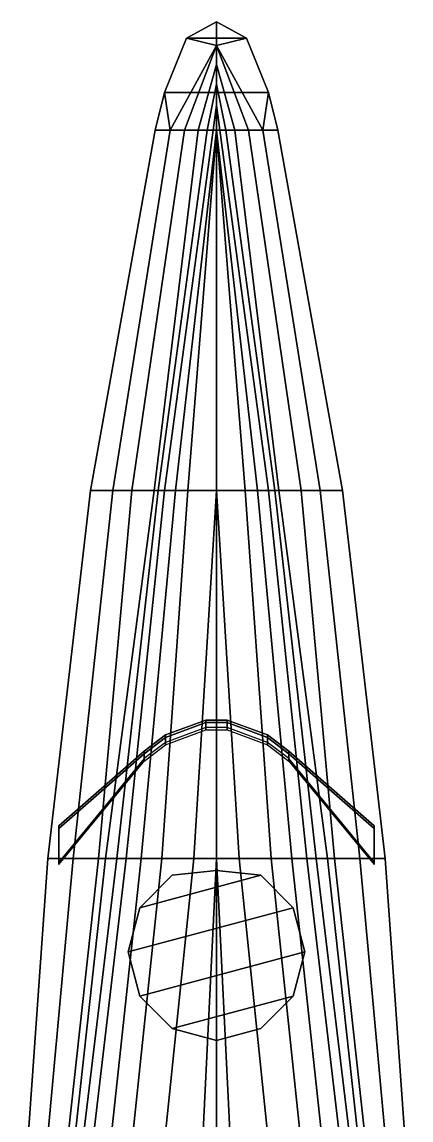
# Model space of a CAD drawing. Extents: x -9 to 9, y -98 to 98.
# Drawn here: x -7.81 to 7.81, y 54.08 to 98.11 of the extents above; entities that cross this region are included whole.
import ezdxf

# ---------------------------------------------------------------- set-up
doc = ezdxf.new("R2010")
doc.units = 0
doc.layers.get('0').update_dxf_attribs({"linetype": 'CONTINUOUS'})
doc.layers.add('SUPERSTRUCTURE', color=3, linetype='CONTINUOUS')

msp = doc.modelspace()

# ---------------------------------------------------------------- linework, layer by layer
for points in [[(1.19e-14, 97.17, 4.530000000000003), (1.19e-14, 97.17, 4.530000000000003), (-1.204999999999986, 97.46000000000002, 7.899999999999998), (1.2e-14, 98.10999999999999, 7.899999999999998)], [(1.2e-14, 98.10999999999999, 7.899999999999998), (1.20500000000001, 97.46000000000002, 7.899999999999998), (1.19e-14, 97.17, 4.530000000000003)], [(1.19e-14, 97.17, 4.530000000000003), (-1.85999999999993, 93.77, 6.459999999999999), (-2.087121223120486, 95.28, 7.899999999999998), (-1.204999999999986, 97.46000000000002, 7.899999999999998)], [(1.20500000000001, 97.46000000000002, 7.899999999999998), (2.087121223120509, 95.28, 7.899999999999998), (1.860000000000097, 93.77, 6.459999999999999), (1.19e-14, 97.17, 4.530000000000003)], [(1.63e-14, 97.16999999999997, 4.530000000000008), (1.63e-14, 97.16999999999997, 4.530000000000008), (-1.279999999999889, 93.77, 4.530000000000002), (-1.85999999999993, 93.77, 6.459999999999999)], [(1.19e-14, 97.17, 4.530000000000003), (1.18e-14, 96.4, 2.050000000000002), (-0.7299999999999349, 93.77, 2.050000000000002), (-1.279999999999889, 93.77, 4.530000000000003)], [(1.280000000000055, 93.77, 4.530000000000003), (0.7300000000001015, 93.77, 2.050000000000002), (1.18e-14, 96.4, 2.050000000000002), (1.19e-14, 97.17, 4.530000000000003)], [(1.860000000000097, 93.77, 6.459999999999999), (1.280000000000056, 93.77, 4.530000000000006), (1.19e-14, 97.17, 4.530000000000008)], [(1.18e-14, 96.4, 2.050000000000002), (1.17e-14, 95.62, -0.4499999999999976), (-0.3799999999999122, 93.77, -0.4499999999999976), (-0.7299999999999349, 93.77, 2.050000000000002)], [(0.7300000000001015, 93.77, 2.050000000000002), (0.3800000000000787, 93.77, -0.4499999999999976), (1.17e-14, 95.62, -0.4499999999999976), (1.18e-14, 96.4, 2.050000000000002)], [(1.17e-14, 95.62, -0.4499999999999976), (1.16e-14, 94.77, -3.429999999999997), (-0.1299999999999122, 93.77, -3.429999999999997), (-0.3799999999999122, 93.77, -0.4499999999999976)], [(0.3800000000000787, 93.77, -0.4499999999999976), (0.1300000000000787, 93.77, -3.429999999999997), (1.16e-14, 94.77, -3.429999999999997), (1.17e-14, 95.62, -0.4499999999999976)], [(-1.85999999999993, 93.77, 6.459999999999999), (-1.85999999999993, 93.77, 6.459999999999999), (-2.459999999999953, 93.77, 7.900000000000003), (-2.087121223120486, 95.28, 7.899999999999998)], [(2.087121223120509, 95.28, 7.899999999999998), (2.460000000000119, 93.77, 7.900000000000003), (1.860000000000097, 93.77, 6.459999999999999)], [(1.16e-14, 94.77, -3.429999999999997), (1.16e-14, 94.77, -3.429999999999997), (8.32e-14, 93.77, -5.719999999999999), (-0.1299999999999122, 93.77, -3.429999999999997)], [(0.1300000000000787, 93.77, -3.429999999999997), (8.32e-14, 93.77, -5.719999999999999), (1.16e-14, 94.77, -3.429999999999997)], [(-2.459999999999953, 93.77, 7.900000000000003), (-1.85999999999993, 93.77, 6.459999999999999), (-4.159999999999872, 79.32000000000001, 5.249999999999999), (-5.059999999999906, 79.32000000000001, 7.639999999999998)], [(-1.85999999999993, 93.77, 6.459999999999999), (-1.279999999999889, 93.77, 4.530000000000003), (-3.399999999999881, 79.32000000000001, 2.730000000000003), (-4.159999999999872, 79.32000000000001, 5.249999999999999)], [(-1.279999999999889, 93.77, 4.530000000000003), (-0.7299999999999348, 93.77, 2.050000000000002), (-2.499999999999904, 79.32000000000001, -1.459999999999999), (-3.399999999999881, 79.32000000000001, 2.730000000000003)], [(-0.7299999999999348, 93.77, 2.050000000000002), (-0.3799999999999122, 93.77, -0.4499999999999976), (-2.339999999999879, 79.32000000000001, -2.619999999999999), (-2.499999999999904, 79.32000000000001, -1.459999999999999)], [(-0.3799999999999122, 93.77, -0.4499999999999976), (-0.1299999999999122, 93.77, -3.429999999999997), (-2.089999999999879, 79.32000000000001, -3.429999999999997), (-2.339999999999879, 79.32000000000001, -2.619999999999999)], [(-0.1299999999999122, 93.77, -3.429999999999997), (8.32e-14, 93.77, -5.719999999999999), (-1.63999999999989, 79.32000000000001, -4.289999999999997), (-2.089999999999879, 79.32000000000001, -3.429999999999997)], [(8.32e-14, 93.77, -5.719999999999999), (8.32e-14, 93.77, -5.719999999999999), (-1.149999999999881, 79.32000000000001, -4.969999999999997), (-1.63999999999989, 79.32000000000001, -4.289999999999997)], [(8.32e-14, 93.77, -5.719999999999999), (8.32e-14, 93.77, -5.719999999999999), (9.55e-14, 79.32000000000001, -5.969999999999997), (-1.149999999999881, 79.32000000000001, -4.969999999999997)], [(1.150000000000072, 79.32000000000001, -4.969999999999997), (9.55e-14, 79.32000000000001, -5.969999999999997), (8.32e-14, 93.77, -5.719999999999999), (8.34e-14, 93.77, -5.719999999999999)], [(1.640000000000081, 79.32000000000001, -4.289999999999997), (1.150000000000072, 79.32000000000001, -4.969999999999997), (8.34e-14, 93.77, -5.719999999999999), (8.32e-14, 93.77, -5.719999999999999)], [(2.09000000000007, 79.32000000000001, -3.429999999999997), (1.640000000000081, 79.32000000000001, -4.289999999999997), (8.32e-14, 93.77, -5.719999999999999), (0.1300000000000787, 93.77, -3.429999999999997)], [(2.34000000000007, 79.32000000000001, -2.619999999999999), (2.09000000000007, 79.32000000000001, -3.429999999999997), (0.1300000000000787, 93.77, -3.429999999999997), (0.3800000000000787, 93.77, -0.4499999999999976)], [(2.500000000000095, 79.32000000000001, -1.459999999999999), (2.34000000000007, 79.32000000000001, -2.619999999999999), (0.3800000000000787, 93.77, -0.4499999999999976), (0.7300000000001016, 93.77, 2.050000000000002)], [(3.400000000000072, 79.32000000000001, 2.730000000000003), (2.500000000000095, 79.32000000000001, -1.459999999999999), (0.7300000000001016, 93.77, 2.050000000000002), (1.280000000000055, 93.77, 4.530000000000003)], [(4.160000000000064, 79.32000000000001, 5.249999999999999), (3.400000000000072, 79.32000000000001, 2.730000000000003), (1.280000000000055, 93.77, 4.530000000000003), (1.860000000000097, 93.77, 6.459999999999999)], [(5.060000000000098, 79.32000000000001, 7.639999999999998), (4.160000000000064, 79.32000000000001, 5.249999999999999), (1.860000000000097, 93.77, 6.459999999999999), (2.460000000000119, 93.77, 7.900000000000003)], [(-5.059999999999906, 79.32000000000001, 7.639999999999998), (-4.159999999999872, 79.32000000000001, 5.249999999999999), (-5.749999999999991, 64.56, 4.38), (-6.770000000000029, 64.56, 7.450000000000001)], [(-4.159999999999872, 79.32000000000001, 5.249999999999999), (-3.399999999999881, 79.32000000000001, 2.730000000000003), (-4.74, 64.56, 0.3500000000000032), (-5.749999999999991, 64.56, 4.38)], [(-3.399999999999881, 79.32000000000001, 2.730000000000003), (-2.499999999999904, 79.32000000000001, -1.459999999999999), (-4.450000000000036, 64.56, -1.459999999999999), (-4.74, 64.56, 0.3500000000000032)], [(-2.499999999999904, 79.32000000000001, -1.459999999999999), (-2.339999999999879, 79.32000000000001, -2.619999999999999), (-3.999999999999991, 64.56, -2.619999999999999), (-4.450000000000036, 64.56, -1.459999999999999)], [(-2.339999999999879, 79.32000000000001, -2.619999999999999), (-2.089999999999879, 79.32000000000001, -3.429999999999997), (-3.619999999999996, 64.56, -3.429999999999997), (-3.999999999999991, 64.56, -2.619999999999999)], [(-2.089999999999879, 79.32000000000001, -3.429999999999997), (-1.63999999999989, 79.32000000000001, -4.289999999999997), (-3.030000000000021, 64.56, -4.289999999999997), (-3.619999999999996, 64.56, -3.429999999999997)], [(-1.63999999999989, 79.32000000000001, -4.289999999999997), (-1.149999999999881, 79.32000000000001, -4.969999999999997), (-2.200000000000037, 64.56, -4.969999999999997), (-3.030000000000021, 64.56, -4.289999999999997)], [(-1.149999999999881, 79.32000000000001, -4.969999999999997), (9.54e-14, 79.32000000000001, -5.969999999999997), (-0.9100000000000166, 64.56, -5.629999999999997), (-2.200000000000037, 64.56, -4.969999999999997)], [(9.54e-14, 79.32000000000001, -5.969999999999997), (9.54e-14, 79.32000000000001, -5.969999999999997), (8.4e-15, 64.56, -5.969999999999997), (-0.9100000000000166, 64.56, -5.629999999999997)], [(0.9100000000000334, 64.56, -5.629999999999997), (8.4e-15, 64.56, -5.969999999999997), (9.54e-14, 79.32000000000001, -5.969999999999997), (9.56e-14, 79.32000000000001, -5.969999999999997)], [(2.200000000000053, 64.56, -4.969999999999997), (0.9100000000000334, 64.56, -5.629999999999997), (9.56e-14, 79.32000000000001, -5.969999999999997), (1.150000000000072, 79.32000000000001, -4.969999999999997)], [(3.030000000000037, 64.56, -4.289999999999997), (2.200000000000053, 64.56, -4.969999999999997), (1.150000000000072, 79.32000000000001, -4.969999999999997), (1.640000000000081, 79.32000000000001, -4.289999999999997)], [(3.620000000000012, 64.56, -3.429999999999997), (3.030000000000037, 64.56, -4.289999999999997), (1.640000000000081, 79.32000000000001, -4.289999999999997), (2.09000000000007, 79.32000000000001, -3.429999999999997)], [(4.000000000000008, 64.56, -2.619999999999999), (3.620000000000012, 64.56, -3.429999999999997), (2.09000000000007, 79.32000000000001, -3.429999999999997), (2.34000000000007, 79.32000000000001, -2.619999999999999)], [(4.450000000000054, 64.56, -1.459999999999999), (4.000000000000008, 64.56, -2.619999999999999), (2.34000000000007, 79.32000000000001, -2.619999999999999), (2.500000000000095, 79.32000000000001, -1.459999999999999)], [(4.740000000000017, 64.56, 0.3500000000000032), (4.450000000000054, 64.56, -1.459999999999999), (2.500000000000095, 79.32000000000001, -1.459999999999999), (3.400000000000072, 79.32000000000001, 2.730000000000003)], [(5.750000000000008, 64.56, 4.38), (4.740000000000017, 64.56, 0.3500000000000032), (3.400000000000072, 79.32000000000001, 2.730000000000003), (4.160000000000064, 79.32000000000001, 5.249999999999999)], [(6.770000000000047, 64.56, 7.450000000000001), (5.750000000000008, 64.56, 4.38), (4.160000000000064, 79.32000000000001, 5.249999999999999), (5.060000000000098, 79.32000000000001, 7.639999999999998)], [(-0.4299999999999914, 70.12, 8.420000000000005), (-0.4299999999999915, 69.82000000000001, 7.509999999999999), (-2.049999999999991, 69.22, 7.5), (-2.049999999999991, 69.52, 8.420000000000005)], [(-0.4299999999999915, 70.02, 8.420000000000005), (-0.4299999999999914, 70.12, 8.420000000000005), (-2.049999999999991, 69.52, 8.420000000000005), (-2.049999999999991, 69.42, 8.420000000000005)], [(-2.049999999999991, 69.41999999999999, 8.420000000000005), (-2.049999999999991, 69.11999999999999, 7.5), (-0.4299999999999915, 69.72, 7.509999999999999), (-0.4299999999999915, 70.02, 8.420000000000005)], [(0.4300000000000085, 70.12, 8.420000000000002), (0.4300000000000086, 69.82000000000001, 7.509999999999999), (-0.4299999999999915, 69.82000000000001, 7.509999999999999), (-0.4299999999999914, 70.12, 8.420000000000005)], [(0.4300000000000085, 70.02, 8.420000000000005), (0.4300000000000086, 70.12, 8.420000000000005), (-0.4299999999999914, 70.12, 8.420000000000005), (-0.4299999999999914, 70.02, 8.420000000000005)], [(-0.4299999999999915, 70.02, 8.420000000000005), (-0.4299999999999915, 69.72, 7.509999999999999), (0.4300000000000086, 69.72, 7.509999999999999), (0.4300000000000085, 70.02, 8.420000000000002)], [(2.050000000000008, 69.41999999999999, 8.420000000000002), (2.050000000000008, 69.52, 8.420000000000002), (0.4300000000000085, 70.12, 8.420000000000002), (0.4300000000000085, 70.02, 8.420000000000002)], [(0.4300000000000086, 69.82000000000001, 7.509999999999999), (0.4300000000000085, 70.12, 8.420000000000002), (2.050000000000008, 69.52, 8.420000000000002), (2.050000000000008, 69.22, 7.5)], [(2.050000000000008, 69.12, 7.5), (2.050000000000008, 69.41999999999999, 8.420000000000002), (0.4300000000000085, 70.02, 8.420000000000002), (0.4300000000000086, 69.72, 7.509999999999999)], [(-2.049999999999991, 69.52, 8.420000000000005), (-2.049999999999991, 69.22, 7.5), (-2.899999999999991, 68.57, 7.5), (-2.899999999999991, 68.86999999999999, 8.4)], [(-2.049999999999991, 69.41999999999999, 8.420000000000005), (-2.049999999999991, 69.52, 8.420000000000005), (-2.899999999999991, 68.86999999999999, 8.4), (-2.899999999999991, 68.76999999999998, 8.4)], [(-2.899999999999991, 68.76999999999998, 8.4), (-2.899999999999991, 68.46999999999998, 7.5), (-2.049999999999991, 69.11999999999999, 7.5), (-2.049999999999991, 69.41999999999999, 8.420000000000005)], [(2.900000000000008, 68.77, 8.4), (2.900000000000008, 68.87, 8.4), (2.050000000000008, 69.52, 8.420000000000002), (2.050000000000008, 69.41999999999999, 8.420000000000002)], [(2.050000000000008, 69.22, 7.5), (2.050000000000008, 69.52, 8.420000000000002), (2.900000000000008, 68.87, 8.4), (2.900000000000008, 68.57000000000001, 7.5)], [(2.900000000000008, 68.47, 7.5), (2.900000000000008, 68.77, 8.4), (2.050000000000008, 69.41999999999999, 8.420000000000002), (2.050000000000008, 69.12, 7.5)], [(-2.899999999999991, 68.86999999999999, 8.4), (-2.899999999999991, 68.57, 7.5), (-6.329999999999992, 64.42, 7.440000000000003), (-6.329999999999992, 65.88, 8.26)], [(-2.899999999999991, 68.76999999999998, 8.4), (-2.899999999999991, 68.86999999999999, 8.4), (-6.329999999999992, 65.88, 8.26), (-6.329999999999992, 65.77, 8.26)], [(-6.329999999999992, 65.77, 8.26), (-6.329999999999992, 64.32000000000001, 7.440000000000003), (-2.899999999999991, 68.46999999999998, 7.5), (-2.899999999999991, 68.76999999999998, 8.4)], [(6.330000000000008, 65.77, 8.26), (6.330000000000008, 65.88, 8.26), (2.900000000000008, 68.87, 8.4), (2.900000000000008, 68.77, 8.4)], [(2.900000000000008, 68.57000000000001, 7.5), (2.900000000000008, 68.87, 8.4), (6.330000000000008, 65.88, 8.26), (6.330000000000008, 64.42, 7.439999999999998)], [(6.330000000000008, 64.32000000000001, 7.439999999999998), (6.330000000000008, 65.77, 8.26), (2.900000000000008, 68.77, 8.4), (2.900000000000008, 68.47, 7.5)], [(-6.329999999999992, 65.88, 8.26), (-6.329999999999992, 64.42, 7.440000000000003), (-6.329999999999992, 64.32000000000001, 7.440000000000003), (-6.329999999999992, 65.77, 8.26)], [(6.330000000000008, 64.42, 7.439999999999998), (6.330000000000008, 65.88, 8.26), (6.330000000000008, 65.77, 8.26), (6.330000000000008, 64.32000000000001, 7.439999999999998)], [(-6.770000000000029, 64.56, 7.450000000000001), (-5.749999999999991, 64.56, 4.38), (-7.099999999999916, 49.81, 4.38), (-7.809999999999952, 49.81, 7.23)], [(-5.749999999999991, 64.56, 4.38), (-4.74, 64.56, 0.3500000000000038), (-6.349999999999916, 49.81, 0.3500000000000032), (-7.099999999999916, 49.81, 4.38)], [(-4.74, 64.56, 0.3500000000000038), (-4.450000000000036, 64.56, -1.459999999999999), (-6.079999999999934, 49.81, -1.459999999999999), (-6.349999999999916, 49.81, 0.3500000000000032)], [(-4.450000000000036, 64.56, -1.459999999999999), (-3.999999999999991, 64.56, -2.619999999999999), (-5.779999999999922, 49.81, -2.619999999999999), (-6.079999999999934, 49.81, -1.459999999999999)], [(-3.999999999999991, 64.56, -2.619999999999999), (-3.619999999999996, 64.56, -3.429999999999997), (-5.359999999999907, 49.81, -3.429999999999997), (-5.779999999999922, 49.81, -2.619999999999999)], [(-3.619999999999996, 64.56, -3.429999999999997), (-3.030000000000021, 64.56, -4.289999999999997), (-4.619999999999954, 49.81, -4.289999999999997), (-5.359999999999907, 49.81, -3.429999999999997)], [(-3.030000000000021, 64.56, -4.289999999999997), (-2.200000000000037, 64.56, -4.969999999999997), (-3.74999999999995, 49.81, -4.969999999999997), (-4.619999999999954, 49.81, -4.289999999999997)], [(-2.200000000000037, 64.56, -4.969999999999997), (-0.9100000000000166, 64.56, -5.629999999999997), (-2.4299999999999, 49.81, -5.629999999999997), (-3.74999999999995, 49.81, -4.969999999999997)], [(-0.9100000000000166, 64.56, -5.629999999999997), (8.4e-15, 64.56, -5.969999999999997), (-0.7199999999999215, 49.81, -5.919999999999999), (-2.4299999999999, 49.81, -5.629999999999997)], [(4.91e-14, 49.81, -5.97), (-0.7199999999999215, 49.81, -5.919999999999999), (8.4e-15, 64.56, -5.969999999999997)], [(2.429999999999999, 49.81, -5.629999999999997), (0.7200000000000197, 49.81, -5.919999999999999), (8.4e-15, 64.56, -5.969999999999997), (0.9100000000000333, 64.56, -5.629999999999997)], [(8.4e-15, 64.56, -5.969999999999997), (8.4e-15, 64.56, -5.969999999999997), (0.7200000000000197, 49.81, -5.919999999999999), (4.91e-14, 49.81, -5.97)], [(3.750000000000049, 49.81, -4.969999999999997), (2.429999999999999, 49.81, -5.629999999999997), (0.9100000000000333, 64.56, -5.629999999999997), (2.200000000000053, 64.56, -4.969999999999997)], [(4.620000000000054, 49.81, -4.289999999999997), (3.750000000000049, 49.81, -4.969999999999997), (2.200000000000053, 64.56, -4.969999999999997), (3.030000000000037, 64.56, -4.289999999999997)], [(5.360000000000006, 49.81, -3.429999999999997), (4.620000000000054, 49.81, -4.289999999999997), (3.030000000000037, 64.56, -4.289999999999997), (3.620000000000012, 64.56, -3.429999999999997)], [(5.780000000000022, 49.81, -2.619999999999999), (5.360000000000006, 49.81, -3.429999999999997), (3.620000000000012, 64.56, -3.429999999999997), (4.000000000000008, 64.56, -2.619999999999999)], [(6.080000000000033, 49.81, -1.459999999999999), (5.780000000000022, 49.81, -2.619999999999999), (4.000000000000008, 64.56, -2.619999999999999), (4.450000000000054, 64.56, -1.459999999999999)], [(6.350000000000015, 49.81, 0.3500000000000032), (6.080000000000033, 49.81, -1.459999999999999), (4.450000000000054, 64.56, -1.459999999999999), (4.740000000000017, 64.56, 0.3500000000000032)], [(7.100000000000015, 49.81, 4.38), (6.350000000000015, 49.81, 0.3500000000000032), (4.740000000000017, 64.56, 0.3500000000000032), (5.750000000000008, 64.56, 4.38)], [(7.810000000000052, 49.81, 7.23), (7.100000000000015, 49.81, 4.38), (5.750000000000008, 64.56, 4.38), (6.770000000000047, 64.56, 7.450000000000001)], [(1.775000000000008, 63.89439018343475, 8.01), (-3.074390183434748, 62.59499999999999, 8.01), (-3.549999999999991, 60.81999999999999, 8.01), (3.074390183434765, 62.59499999999999, 8.01)], [(8.2e-15, 64.07999999999998, 8.01), (-1.77499999999999, 63.89439018343475, 8.01), (-3.074390183434748, 62.59499999999999, 8.01), (1.775000000000008, 63.89439018343475, 8.01)], [(-1.77499999999999, 63.89439018343475, 7.429999999999999), (-3.074390183434748, 62.59499999999999, 7.41), (-3.074390183434748, 62.59499999999999, 8.01), (-1.77499999999999, 63.89439018343475, 8.01)], [(8.2e-15, 64.07999999999998, 7.44), (-1.77499999999999, 63.89439018343475, 7.429999999999999), (-1.77499999999999, 63.89439018343475, 8.01), (8.2e-15, 64.07999999999998, 8.01)], [(1.775000000000008, 63.89439018343475, 7.429999999999999), (8.2e-15, 64.07999999999998, 7.44), (8.2e-15, 64.07999999999998, 8.01), (1.775000000000008, 63.89439018343475, 8.01)], [(3.074390183434765, 62.59499999999999, 7.41), (1.775000000000008, 63.89439018343475, 7.429999999999999), (1.775000000000008, 63.89439018343475, 8.01), (3.074390183434764, 62.59499999999999, 8.01)], [(3.074390183434764, 62.59499999999999, 8.01), (-3.549999999999991, 60.81999999999999, 8.01), (-3.074390183434751, 59.04499999999999, 8.01), (3.550000000000007, 60.81999999999999, 8.01)], [(-3.074390183434748, 62.59499999999999, 7.41), (-3.549999999999991, 60.81999999999999, 7.39), (-3.549999999999991, 60.81999999999999, 8.01), (-3.074390183434748, 62.59499999999999, 8.01)], [(3.550000000000007, 60.81999999999999, 7.39), (3.074390183434765, 62.59499999999999, 7.41), (3.074390183434764, 62.59499999999999, 8.01), (3.550000000000007, 60.81999999999999, 8.01)], [(-3.549999999999991, 60.81999999999999, 7.39), (-3.074390183434751, 59.04499999999999, 7.36), (-3.074390183434751, 59.04499999999999, 8.01), (-3.549999999999991, 60.81999999999999, 8.01)], [(3.550000000000004, 60.81999999999999, 8.01), (-3.074390183434751, 59.04499999999999, 8.01), (-1.774999999999993, 57.74560981656524, 8.01), (3.074390183434764, 59.04499999999999, 8.01)], [(3.074390183434764, 59.04499999999999, 7.36), (3.550000000000007, 60.81999999999999, 7.39), (3.550000000000007, 60.81999999999999, 8.01), (3.074390183434764, 59.04499999999999, 8.01)], [(-3.074390183434751, 59.04499999999999, 7.36), (-1.774999999999993, 57.74560981656524, 7.339999999999999), (-1.774999999999993, 57.74560981656524, 8.01), (-3.074390183434751, 59.04499999999999, 8.01)], [(3.074390183434763, 59.04499999999998, 8.01), (-1.774999999999986, 57.74560981656524, 8.01), (6.1e-15, 57.27, 8.01), (1.775000000000007, 57.74560981656524, 8.01)], [(1.775000000000007, 57.74560981656524, 7.339999999999999), (3.074390183434764, 59.04499999999999, 7.36), (3.074390183434764, 59.04499999999999, 8.01), (1.775000000000007, 57.74560981656524, 8.01)], [(-1.774999999999993, 57.74560981656524, 7.339999999999999), (6.1e-15, 57.27, 7.339999999999999), (6.1e-15, 57.27, 8.01), (-1.774999999999993, 57.74560981656524, 8.01)], [(6.1e-15, 57.27, 7.339999999999999), (1.775000000000007, 57.74560981656524, 7.339999999999999), (1.775000000000007, 57.74560981656524, 8.01), (6.1e-15, 57.27, 8.01)]]:
    msp.add_3dface(points)
at = {"layer": 'SUPERSTRUCTURE'}
for points in [[(-1.204999999999986, 97.46000000000002, 7.899999999999998), (1.20500000000001, 97.46000000000002, 7.899999999999998), (1.2e-14, 98.10999999999999, 7.899999999999998)], [(-2.087121223120486, 95.28, 7.899999999999998), (2.087121223120505, 95.28, 7.899999999999997), (1.20500000000001, 97.46000000000002, 7.899999999999998), (-1.204999999999986, 97.46000000000002, 7.899999999999998)], [(-2.459999999999955, 93.77, 7.900000000000003), (2.460000000000112, 93.77000000000002, 7.900000000000004), (2.087121223120517, 95.27999999999996, 7.899999999999997), (-2.087121223120498, 95.27999999999996, 7.899999999999998)], [(-5.059999999999906, 79.32000000000001, 7.639999999999998), (5.060000000000097, 79.32000000000002, 7.639999999999998), (2.46000000000012, 93.76999999999998, 7.900000000000003), (-2.459999999999953, 93.77, 7.900000000000003)], [(-6.770000000000029, 64.56, 7.450000000000001), (6.770000000000047, 64.56, 7.450000000000001), (5.060000000000098, 79.32000000000001, 7.639999999999998), (-5.059999999999906, 79.32000000000001, 7.639999999999998)], [(-7.809999999999953, 49.81, 7.23), (7.810000000000052, 49.80999999999998, 7.23), (6.770000000000047, 64.56, 7.450000000000001), (-6.770000000000029, 64.56, 7.450000000000001)]]:
    msp.add_3dface(points, dxfattribs=at)

doc.saveas('drawing.dxf')
